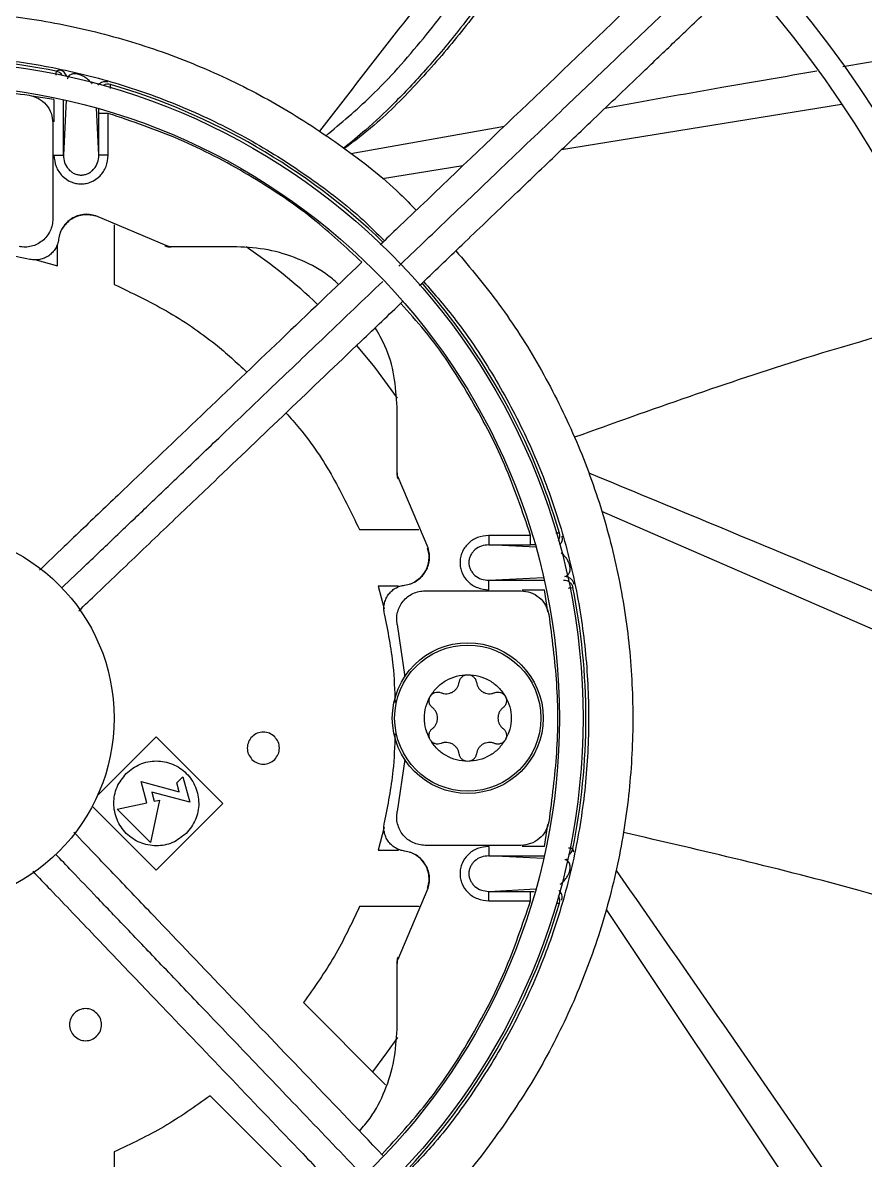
# Model space of a CAD drawing. Header units: inches. Extents: x 1229 to 1453, y -1023 to -720.
# Drawn here: x 1262.08 to 1265.597, y -807.108 to -802.356 of the extents above; entities that cross this region are included whole.
import ezdxf

# ---------------------------------------------------------------- set-up
doc = ezdxf.new("R2010")
doc.units = ezdxf.units.IN
doc.header["$MEASUREMENT"] = 0

msp = doc.modelspace()

# ---------------------------------------------------------------- linework, layer by layer
at = {"color": 18, "linetype": 'Continuous', "lineweight": 25, "true_color": 0x000000}
for p, q in [((1262.234, -802.5539), (1262.2191, -802.5583)), ((1262.21, -802.677), (1262.118, -802.6628)), ((1262.21, -802.677), (1262.21, -802.7701)), ((1262.2493, -802.9093), (1262.2493, -802.6776)), ((1262.2609, -802.6802), (1262.2493, -802.9093)), ((1265.4985, -802.6973), (1264.3291, -802.8867)), ((1262.3976, -802.9093), (1262.3876, -802.7123)), ((1262.3976, -802.7347), (1262.3975, -802.7172)), ((1262.3976, -802.9093), (1262.3976, -802.7347)), ((1262.437, -802.9093), (1262.437, -802.7347)), ((1262.2054, -802.7753), (1262.2054, -803.1754)), ((1263.4501, -802.9021), (1264.0908, -802.7877)), ((1263.9174, -802.9534), (1263.5823, -803.0077)), ((1262.3845, -803.1628), (1262.3842, -803.1648)), ((1262.681, -803.2879), (1262.3845, -803.1628)), ((1262.4613, -803.2008), (1262.4613, -803.4491)), ((1262.225, -803.371), (1262.225, -803.2859)), ((1262.681, -803.2879), (1262.6729, -803.288)), ((1262.6906, -803.2923), (1262.6991, -803.2923)), ((1262.9731, -803.2923), (1262.6991, -803.2923)), ((1262.1298, -803.3458), (1262.225, -803.371)), ((1263.6424, -804.2356), (1263.6424, -803.9616)), ((1263.6424, -804.2356), (1263.6424, -804.244)), ((1263.6467, -804.2618), (1263.6467, -804.2537)), ((1263.7718, -804.5502), (1263.6467, -804.2537)), ((1266.2742, -805.1707), (1264.4975, -804.3972)), ((1263.4856, -804.4734), (1263.7333, -804.4734)), ((1264.1999, -804.4977), (1264.0253, -804.4977)), ((1263.7718, -804.5502), (1263.7699, -804.5505)), ((1264.0253, -804.5371), (1264.1999, -804.5371)), ((1264.2223, -804.547), (1264.0253, -804.5371)), ((1264.2185, -804.5371), (1264.1999, -804.5371)), ((1264.0253, -804.6853), (1264.2545, -804.6737)), ((1264.0253, -804.7247), (1264.0253, -804.6853)), ((1264.0253, -804.6853), (1264.2571, -804.6853)), ((1263.6487, -804.7096), (1263.5636, -804.7096)), ((1263.5636, -804.7096), (1263.5888, -804.8048)), ((1263.7593, -804.7293), (1264.1594, -804.7293)), ((1264.1645, -804.7247), (1264.2576, -804.7247)), ((1264.2719, -804.8167), (1264.2576, -804.7247)), ((1263.6434, -804.8704), (1263.6743, -805.088)), ((1262.3919, -805.5839), (1262.6372, -805.3386)), ((1262.6372, -805.3386), (1262.9156, -805.617)), ((1263.6743, -805.4336), (1263.6434, -805.6512)), ((1262.5973, -805.6145), (1262.5734, -805.5254)), ((1262.5734, -805.5254), (1262.7327, -805.5681)), ((1262.7228, -805.5314), (1262.7486, -805.5057)), ((1262.7327, -805.5681), (1262.7228, -805.5314)), ((1262.7486, -805.5057), (1262.7772, -805.6126)), ((1262.618, -805.5699), (1262.6282, -805.608)), ((1262.7772, -805.6126), (1262.618, -805.5699)), ((1262.6372, -805.8954), (1262.3702, -805.6284)), ((1262.4744, -805.6407), (1262.5973, -805.6145)), ((1262.6136, -805.7799), (1262.4744, -805.6407)), ((1262.6511, -805.6031), (1262.6136, -805.7799)), ((1262.6282, -805.608), (1262.6511, -805.6031)), ((1262.9156, -805.617), (1262.6372, -805.8954)), ((1263.5888, -805.7168), (1263.5636, -805.812)), ((1264.2576, -805.7969), (1264.2719, -805.7049)), ((1263.5636, -805.812), (1263.6487, -805.812)), ((1264.1594, -805.7923), (1263.7593, -805.7923)), ((1264.2545, -805.8479), (1264.0253, -805.8363)), ((1264.0253, -805.8363), (1264.2571, -805.8363)), ((1264.2576, -805.7969), (1264.1645, -805.7969)), ((1264.3808, -805.8209), (1264.3763, -805.8061)), ((1263.6467, -806.2679), (1263.7718, -805.9714)), ((1263.7718, -805.9714), (1263.7699, -805.9711)), ((1264.0253, -805.9845), (1264.2223, -805.9746)), ((1264.0253, -805.9845), (1264.1999, -805.9845)), ((1264.0253, -806.0239), (1264.1999, -806.0239)), ((1264.1999, -805.9845), (1264.215, -805.9845)), ((1263.7345, -806.0482), (1263.4856, -806.0482)), ((1265.5911, -807.6698), (1264.5162, -806.0608)), ((1263.6467, -806.2679), (1263.6467, -806.2598)), ((1263.6424, -806.2776), (1263.6424, -806.286)), ((1263.6424, -806.56), (1263.6424, -806.286)), ((1263.2519, -806.4491), (1263.5948, -806.792)), ((1263.2049, -807.1816), (1262.8622, -806.8389)), ((1262.4613, -807.0725), (1262.4613, -807.3371))]:
    msp.add_line(p, q, dxfattribs=at)
at = {"color": 18, "linetype": 'Continuous', "lineweight": 25, "true_color": 0x000000, "flags": 128}
for points in [[(1263.6439, -803.9247), (1263.5497, -803.7955), (1263.4745, -803.7039)], [(1264.3548, -805.8502), (1264.3489, -805.8517), (1264.3422, -805.8523)], [(1263.5406, -806.7378), (1263.6003, -806.659), (1263.645, -806.5953)]]:
    msp.add_lwpolyline(points, dxfattribs=at)
at = {"color": 18, "linetype": 'Continuous', "lineweight": 25, "true_color": 0x000000}
for centre, radius in [((1261.6739, -805.2608), 11.7126), ((1261.6739, -805.2608), 8.5704), ((1261.6739, -805.2608), 8.472), ((1261.6739, -805.2608), 6.6478), ((1261.6739, -805.2608), 6.5493), ((1261.6739, -805.2608), 4.7037), ((1261.6739, -805.2608), 4.6053), ((1261.6739, -805.2608), 2.745), ((1261.6739, -805.2608), 2.6465), ((1261.6739, -805.2608), 0.7874), ((1263.9376, -805.2608), 0.315), ((1263.9376, -805.2608), 0.3053)]:
    msp.add_circle(centre, radius, dxfattribs=at)
for centre, radius, start, end in [((1261.6739, -805.2608), 2.7569, 78.5929, 101.4071), ((1262.2113, -802.5969), 0.0393, 32.4048, 78.5961), ((1262.226, -802.5924), 0.0394, 18.6277, 78.3094), ((1262.4356, -802.6522), 0.0393, 73.7264, 119.9032), ((1261.6739, -805.2608), 2.7569, 46.1585, 73.7218), ((1261.6739, -805.2608), 2.3804, 46.5504, 55.7805), ((1261.6739, -805.2608), 2.7569, 16.2782, 41.2445), ((1264.2825, -804.4991), 0.0394, 330.1071, 16.2691), ((1261.6739, -805.2608), 2.7569, 348.5929, 11.4071), ((1264.3377, -805.7983), 0.0394, 302.4223, 348.5824), ((1264.2825, -806.0225), 0.0394, 343.7311, 29.8927), ((1261.6739, -805.2608), 2.7569, 316.1598, 343.7218)]:
    msp.add_arc(centre, radius, start, end, dxfattribs=at)
for points, knots in [([(1249.9643, -805.2608), (1249.9692, -805.0053), (1249.9788, -804.4944), (1250.0568, -803.7313), (1250.181, -802.9748), (1250.3553, -802.228), (1250.5778, -801.4942), (1250.8479, -800.7766), (1251.1644, -800.0781), (1251.5259, -799.4019), (1251.9308, -798.7507), (1252.3774, -798.1274), (1252.8639, -797.5347), (1253.3881, -796.975), (1253.9477, -796.4508), (1254.5405, -795.9644), (1255.1637, -795.5177), (1255.8149, -795.1128), (1256.4912, -794.7513), (1257.1896, -794.4349), (1257.9073, -794.1648), (1258.641, -793.9422), (1259.3878, -793.7681), (1260.1444, -793.6432), (1260.9075, -793.568), (1261.6739, -793.5429), (1262.4402, -793.568), (1263.2033, -793.6432), (1263.9599, -793.7681), (1264.7067, -793.9422), (1265.4404, -794.1648), (1266.1581, -794.4349), (1266.8565, -794.7513), (1267.5328, -795.1128), (1268.184, -795.5177), (1268.8073, -795.9644), (1269.4, -796.4508), (1269.9597, -796.975), (1270.4838, -797.5347), (1270.9703, -798.1274), (1271.4169, -798.7507), (1271.8218, -799.4019), (1272.1833, -800.0781), (1272.4998, -800.7766), (1272.7699, -801.4942), (1272.9924, -802.228), (1273.1667, -802.9748), (1273.2909, -803.7313), (1273.3689, -804.4944), (1273.3786, -805.0053), (1273.3834, -805.2608)], [0, 0, 0, 0, 0.020833, 0.041667, 0.0625, 0.083333, 0.104167, 0.125, 0.145833, 0.166667, 0.1875, 0.208333, 0.229167, 0.25, 0.270833, 0.291667, 0.3125, 0.333333, 0.354167, 0.375, 0.395833, 0.416667, 0.4375, 0.458333, 0.479167, 0.5, 0.520833, 0.541667, 0.5625, 0.583333, 0.604167, 0.625, 0.645833, 0.666667, 0.6875, 0.708333, 0.729167, 0.75, 0.770833, 0.791667, 0.8125, 0.833333, 0.854167, 0.875, 0.895833, 0.916667, 0.9375, 0.958333, 0.979167, 1, 1, 1, 1]), ([(1264.3678, -801.5325), (1264.2265, -801.6919), (1263.861, -802.1041), (1263.5251, -802.5409), (1263.3191, -802.8089)], [0, 0, 0, 0, 0.386641, 1, 1, 1, 1]), ([(1264.4263, -801.5727), (1264.4009, -801.6201), (1264.3382, -801.737), (1264.2189, -801.936), (1264.0732, -802.1584), (1263.9166, -802.37), (1263.7703, -802.546), (1263.637, -802.6876), (1263.5226, -802.7964), (1263.4506, -802.8552), (1263.4201, -802.8802)], [0, 0, 0, 0, 0.096905, 0.239175, 0.41847, 0.577059, 0.714948, 0.832145, 0.928658, 1, 1, 1, 1]), ([(1264.4356, -801.5791), (1264.4039, -801.6404), (1264.2925, -801.8559), (1264.1111, -802.1306), (1263.9037, -802.4075), (1263.7336, -802.6034), (1263.5755, -802.7655), (1263.4646, -802.8502), (1263.4225, -802.8822)], [0, 0, 0, 0, 0.124193, 0.436205, 0.592312, 0.74848, 0.904731, 1, 1, 1, 1]), ([(1263.344, -802.8296), (1263.4082, -802.7754), (1263.556, -802.6508), (1263.7551, -802.424), (1263.9849, -802.1226), (1264.1606, -801.8584), (1264.2583, -801.6741), (1264.28, -801.6334)], [0, 0, 0, 0, 0.1643139, 0.3778099, 0.5907186, 0.9094973, 1, 1, 1, 1]), ([(1264.9181, -801.9972), (1264.8688, -802.0442), (1264.7623, -802.1461), (1264.4995, -802.3972), (1264.1258, -802.7543), (1263.7833, -803.0816), (1263.5972, -803.2595), (1263.5714, -803.2841)], [0, 0, 0, 0, 0.11002, 0.23806, 0.586512, 0.942749, 1, 1, 1, 1]), ([(1263.6496, -803.3727), (1263.7176, -803.3078), (1263.8602, -803.1715), (1264.0847, -802.957), (1264.3115, -802.7402), (1264.5397, -802.5221), (1264.7649, -802.3069), (1264.9197, -802.159), (1264.9986, -802.0836)], [0, 0, 0, 0, 0.150789, 0.316355, 0.498602, 0.654921, 0.823982, 1, 1, 1, 1]), ([(1263.7355, -803.4541), (1263.795, -803.3971), (1263.9202, -803.2775), (1264.1055, -803.1005), (1264.2841, -802.9297), (1264.4318, -802.7886), (1264.558, -802.668), (1264.6751, -802.5562), (1264.8068, -802.4302), (1264.9432, -802.2999), (1265.0358, -802.2114), (1265.0791, -802.17)], [0, 0, 0, 0, 0.132681, 0.278736, 0.413007, 0.531253, 0.608381, 0.694879, 0.792677, 0.903014, 1, 1, 1, 1]), ([(1265.5042, -802.5387), (1265.8512, -802.4786), (1266.5043, -802.3654), (1267.157, -802.2572), (1267.463, -802.2065)], [0, 0, 0, 0, 0.531236, 1, 1, 1, 1]), ([(1261.6739, -802.308), (1261.7772, -802.3112), (1261.984, -802.3175), (1262.2907, -802.368), (1262.5907, -802.4481), (1262.8804, -802.56), (1263.1573, -802.701), (1263.4161, -802.8719), (1263.6056, -803.0191), (1263.7002, -803.1163), (1263.7228, -803.1395)], [0, 0, 0, 0, 0.136759, 0.273517, 0.410274, 0.547034, 0.68379, 0.820549, 0.957307, 1, 1, 1, 1]), ([(1259.8484, -803.1796), (1259.9209, -803.1196), (1260.0667, -802.999), (1260.3079, -802.8475), (1260.563, -802.7195), (1260.8303, -802.6188), (1261.1065, -802.5461), (1261.3887, -802.5021), (1261.6739, -802.4874), (1261.9591, -802.5021), (1262.2412, -802.5461), (1262.5174, -802.6188), (1262.7846, -802.7196), (1263.0403, -802.8471), (1263.2802, -803.0013), (1263.4645, -803.1419), (1263.5605, -803.2381), (1263.5893, -803.2669)], [0, 0, 0, 0, 0.0686182, 0.1379717, 0.207325, 0.2766794, 0.3460334, 0.4153867, 0.4847398, 0.554094, 0.6234473, 0.6928013, 0.7621556, 0.831509, 0.9008624, 0.9702164, 1, 1, 1, 1]), ([(1262.2191, -802.5583), (1262.2189, -802.5593), (1262.2186, -802.5605), (1262.2176, -802.5724), (1262.2174, -802.5754)], [0, 0, 0, 0, 0.754108, 1, 1, 1, 1]), ([(1264.5113, -802.7127), (1264.6738, -802.6834), (1264.968, -802.6303), (1265.2625, -802.5801), (1265.3943, -802.5576)], [0, 0, 0, 0, 0.552546, 1, 1, 1, 1]), ([(1262.3691, -802.6118), (1262.3662, -802.6083), (1262.3602, -802.6008), (1262.3493, -802.591), (1262.3381, -802.5832), (1262.3316, -802.5793), (1262.3254, -802.5762), (1262.3204, -802.5741), (1262.3164, -802.5727), (1262.3135, -802.5718), (1262.3107, -802.5711), (1262.308, -802.5705), (1262.3054, -802.57), (1262.3019, -802.5696), (1262.2977, -802.5693), (1262.2932, -802.5694), (1262.2885, -802.57), (1262.2837, -802.5713), (1262.2773, -802.574), (1262.2714, -802.5786), (1262.2669, -802.5851), (1262.2659, -802.59), (1262.2653, -802.5924)], [0, 0, 0, 0, 0.137806, 0.295547, 0.344969, 0.384359, 0.409911, 0.429703, 0.437789, 0.44499, 0.451651, 0.458225, 0.464555, 0.471544, 0.488297, 0.50964, 0.536122, 0.576505, 0.625829, 0.740978, 0.867771, 1, 1, 1, 1]), ([(1262.4343, -802.6045), (1262.4316, -802.6039), (1262.426, -802.6027), (1262.417, -802.6032), (1262.408, -802.6058), (1262.3995, -802.6105), (1262.3951, -802.6152), (1262.3929, -802.6176)], [0, 0, 0, 0, 0.179413, 0.374002, 0.580007, 0.792284, 1, 1, 1, 1]), ([(1261.2411, -802.6587), (1261.3369, -802.646), (1261.5284, -802.6206), (1261.8193, -802.6206), (1262.0108, -802.646), (1262.1066, -802.6587)], [0, 0, 0, 0, 0.333334, 0.666666, 1, 1, 1, 1]), ([(1262.4459, -802.6303), (1262.4461, -802.6278), (1262.4468, -802.6179), (1262.4467, -802.6159), (1262.4466, -802.6144)], [0, 0, 0, 0, 0.249623, 1, 1, 1, 1]), ([(1262.1066, -802.6587), (1262.12, -802.6624), (1262.1469, -802.6698), (1262.179, -802.6975), (1262.2011, -802.7337), (1262.2039, -802.7614), (1262.2054, -802.7753)], [0, 0, 0, 0, 0.24998, 0.499991, 0.749996, 1, 1, 1, 1]), ([(1262.437, -802.7347), (1262.4319, -802.7347), (1262.4216, -802.7347), (1262.4087, -802.7347), (1262.3996, -802.7347), (1262.3983, -802.7347), (1262.3976, -802.7347)], [0, 0, 0, 0, 0.249985, 0.499971, 0.749987, 1, 1, 1, 1]), ([(1263.4959, -803.3562), (1263.4293, -803.2945), (1263.2823, -803.1583), (1263.0248, -802.9876), (1262.7387, -802.8372), (1262.5368, -802.7686), (1262.437, -802.7347)], [0, 0, 0, 0, 0.219674, 0.484445, 0.745154, 1, 1, 1, 1]), ([(1262.21, -802.9093), (1262.2118, -802.9255), (1262.2153, -802.9573), (1262.2421, -802.9973), (1262.2737, -803.0192), (1262.3018, -803.028), (1262.3235, -803.0301), (1262.3451, -803.028), (1262.3732, -803.0192), (1262.4048, -802.9973), (1262.4316, -802.9573), (1262.4352, -802.9255), (1262.437, -802.9093)], [0, 0, 0, 0, 0.132076, 0.259798, 0.381593, 0.440894, 0.499994, 0.559042, 0.618395, 0.7402, 0.867922, 1, 1, 1, 1]), ([(1262.21, -802.9093), (1262.2151, -802.9093), (1262.2253, -802.9093), (1262.2382, -802.9093), (1262.2473, -802.9093), (1262.2487, -802.9093), (1262.2493, -802.9093)], [0, 0, 0, 0, 0.249985, 0.499971, 0.749987, 1, 1, 1, 1]), ([(1262.2493, -802.9093), (1262.2503, -802.9198), (1262.2523, -802.9406), (1262.266, -802.9638), (1262.2809, -802.9781), (1262.2941, -802.9862), (1262.3084, -802.9912), (1262.3235, -802.993), (1262.3386, -802.9912), (1262.3529, -802.9862), (1262.366, -802.9781), (1262.3809, -802.9638), (1262.3946, -802.9406), (1262.3966, -802.9198), (1262.3976, -802.9093)], [0, 0, 0, 0, 0.127639, 0.253724, 0.317943, 0.377887, 0.439686, 0.499991, 0.560295, 0.622113, 0.682053, 0.746276, 0.872361, 1, 1, 1, 1]), ([(1262.437, -802.9093), (1262.4319, -802.9093), (1262.4216, -802.9093), (1262.4087, -802.9093), (1262.3996, -802.9093), (1262.3983, -802.9093), (1262.3976, -802.9093)], [0, 0, 0, 0, 0.249985, 0.499971, 0.749987, 1, 1, 1, 1]), ([(1262.2054, -803.1754), (1262.2048, -803.1841), (1262.2037, -803.2015), (1262.1948, -803.2263), (1262.1811, -803.2486), (1262.1628, -803.2674), (1262.1408, -803.2817), (1262.1162, -803.2908), (1262.0902, -803.2947), (1262.0729, -803.2924), (1262.0643, -803.2912)], [0, 0, 0, 0, 0.1249985, 0.2500014, 0.3749975, 0.4999997, 0.6249916, 0.7499853, 0.8749892, 1, 1, 1, 1]), ([(1262.3845, -803.1628), (1262.376, -803.1606), (1262.3591, -803.156), (1262.3327, -803.1565), (1262.307, -803.1624), (1262.2832, -803.1739), (1262.2626, -803.1904), (1262.2461, -803.211), (1262.2342, -803.2347), (1262.231, -803.252), (1262.2293, -803.2606)], [0, 0, 0, 0, 0.124813, 0.249654, 0.374519, 0.499473, 0.624499, 0.749617, 0.874792, 1, 1, 1, 1]), ([(1262.3842, -803.1648), (1262.3765, -803.1627), (1262.3606, -803.1583), (1262.3349, -803.1582), (1262.3085, -803.1636), (1262.2834, -803.1754), (1262.2616, -803.1927), (1262.2454, -803.2141), (1262.2365, -803.2299), (1262.2345, -803.2385), (1262.2345, -803.2387)], [0, 0, 0, 0, 0.128289, 0.266451, 0.412104, 0.561872, 0.711758, 0.857688, 0.996251, 1, 1, 1, 1]), ([(1262.2293, -803.2606), (1262.2281, -803.2674), (1262.2257, -803.2809), (1262.2166, -803.2996), (1262.2043, -803.3162), (1262.1887, -803.3298), (1262.1706, -803.34), (1262.1508, -803.3459), (1262.1302, -803.3481), (1262.1166, -803.3458), (1262.1098, -803.3447)], [0, 0, 0, 0, 0.124971, 0.250009, 0.374946, 0.500008, 0.624949, 0.75001, 0.874956, 1, 1, 1, 1]), ([(1262.1098, -803.3447), (1262.0379, -803.3301), (1261.9149, -803.3051), (1261.7895, -803.301), (1261.7375, -803.2993)], [0, 0, 0, 0, 0.584815, 1, 1, 1, 1]), ([(1262.6729, -803.288), (1262.6757, -803.2892), (1262.6814, -803.2917), (1262.6875, -803.2921), (1262.6906, -803.2923)], [0, 0, 0, 0, 0.5000742, 1, 1, 1, 1]), ([(1262.6991, -803.2923), (1262.6959, -803.2921), (1262.6896, -803.2918), (1262.6838, -803.2892), (1262.681, -803.2879)], [0, 0, 0, 0, 0.500189, 1, 1, 1, 1]), ([(1263.3986, -803.4492), (1263.3811, -803.4339), (1263.3306, -803.3899), (1263.2303, -803.3402), (1263.1046, -803.2996), (1263.0169, -803.2947), (1262.9731, -803.2923)], [0, 0, 0, 0, 0.150102, 0.433397, 0.716699, 1, 1, 1, 1]), ([(1263.8877, -803.3086), (1263.9493, -803.3818), (1264.0775, -803.5342), (1264.24, -803.7901), (1264.3806, -804.0669), (1264.4907, -804.3574), (1264.5699, -804.6577), (1264.6172, -804.9646), (1264.632, -805.2748), (1264.6142, -805.5849), (1264.564, -805.8914), (1264.482, -806.191), (1264.3689, -806.4802), (1264.2266, -806.7564), (1264.0543, -807.0143), (1263.9094, -807.1997), (1263.8153, -807.2907), (1263.7954, -807.3099)], [0, 0, 0, 0, 0.065205, 0.135665, 0.206125, 0.276585, 0.347045, 0.417505, 0.487965, 0.558425, 0.628885, 0.699345, 0.769805, 0.840265, 0.910725, 0.981186, 1, 1, 1, 1]), ([(1263.4951, -803.357), (1263.3819, -803.4652), (1263.1588, -803.6784), (1262.8266, -803.9958), (1262.5796, -804.2319), (1262.4152, -804.389), (1262.333, -804.4675), (1262.2449, -804.5517), (1262.1842, -804.6097), (1262.1502, -804.6422)], [0, 0, 0, 0, 0.252825, 0.498235, 0.740971, 0.803595, 0.864704, 0.924154, 1, 1, 1, 1]), ([(1262.2428, -804.7171), (1262.2778, -804.6836), (1262.3584, -804.6066), (1262.4816, -804.4889), (1262.619, -804.3576), (1262.7673, -804.2159), (1262.9375, -804.0532), (1263.1319, -803.8674), (1263.3496, -803.6594), (1263.5027, -803.5131), (1263.5824, -803.4369)], [0, 0, 0, 0, 0.078323, 0.180329, 0.275628, 0.385797, 0.512305, 0.656809, 0.821221, 1, 1, 1, 1]), ([(1262.4613, -803.4491), (1262.5348, -803.4844), (1262.6827, -803.5555), (1262.8686, -803.6802), (1262.9724, -803.7757), (1263.0155, -803.8153)], [0, 0, 0, 0, 0.366652, 0.736955, 1, 1, 1, 1]), ([(1263.7531, -803.4372), (1263.7992, -803.4904), (1263.9076, -803.6156), (1264.0512, -803.8338), (1264.186, -804.0854), (1264.2934, -804.3501), (1264.3732, -804.6243), (1264.4243, -804.9053), (1264.4463, -805.19), (1264.4389, -805.4755), (1264.4022, -805.7587), (1264.3365, -806.0366), (1264.2426, -806.3063), (1264.1216, -806.5651), (1263.9739, -806.8092), (1263.823, -807.0151), (1263.7126, -807.1301), (1263.668, -807.1766)], [0, 0, 0, 0, 0.051393, 0.120749, 0.190107, 0.259464, 0.328821, 0.398178, 0.467535, 0.536892, 0.606249, 0.675606, 0.744963, 0.81432, 0.883677, 0.953035, 1, 1, 1, 1]), ([(1262.3133, -804.8131), (1262.339, -804.7885), (1262.3969, -804.7332), (1262.4868, -804.6473), (1262.5832, -804.5552), (1262.6804, -804.4623), (1262.7788, -804.3683), (1262.9469, -804.2076), (1263.1851, -803.98), (1263.4474, -803.7293), (1263.6078, -803.5761), (1263.6652, -803.5212)], [0, 0, 0, 0, 0.057028, 0.128321, 0.199319, 0.270688, 0.343884, 0.417564, 0.643745, 0.872299, 1, 1, 1, 1]), ([(1264.1999, -804.4977), (1264.1661, -804.3979), (1264.0975, -804.1959), (1263.9465, -803.9102), (1263.8, -803.6844), (1263.6919, -803.566), (1263.6576, -803.5285)], [0, 0, 0, 0, 0.2820877, 0.570667, 0.8637417, 1, 1, 1, 1]), ([(1265.9597, -803.5797), (1265.7533, -803.6377), (1265.2217, -803.7872), (1264.7017, -803.9736), (1264.3835, -804.0876)], [0, 0, 0, 0, 0.388132, 1, 1, 1, 1]), ([(1263.6424, -803.9616), (1263.6397, -803.9179), (1263.6344, -803.8305), (1263.6015, -803.7175), (1263.5654, -803.6549), (1263.5512, -803.6302)], [0, 0, 0, 0, 0.3772613, 0.7545222, 1, 1, 1, 1]), ([(1263.1785, -803.9863), (1263.1978, -804.0076), (1263.2724, -804.0899), (1263.3787, -804.2523), (1263.4501, -804.3999), (1263.4856, -804.4734)], [0, 0, 0, 0, 0.148916, 0.576564, 1, 1, 1, 1]), ([(1263.6467, -804.2537), (1263.6454, -804.2508), (1263.6429, -804.245), (1263.6425, -804.2387), (1263.6424, -804.2356)], [0, 0, 0, 0, 0.4997971, 1, 1, 1, 1]), ([(1263.6424, -804.244), (1263.6425, -804.2471), (1263.6429, -804.2533), (1263.6454, -804.259), (1263.6467, -804.2618)], [0, 0, 0, 0, 0.500004, 1, 1, 1, 1]), ([(1264.4434, -804.2368), (1264.9281, -804.4373), (1265.5375, -804.6892), (1266.144, -804.9467), (1266.268, -804.9994)], [0, 0, 0, 0, 0.7955568, 1, 1, 1, 1]), ([(1264.0253, -804.4977), (1264.0092, -804.4995), (1263.9773, -804.503), (1263.9374, -804.5298), (1263.9154, -804.5615), (1263.9067, -804.5896), (1263.9045, -804.6112), (1263.9067, -804.6328), (1263.9154, -804.6609), (1263.9374, -804.6925), (1263.9773, -804.7194), (1264.0092, -804.7229), (1264.0253, -804.7247)], [0, 0, 0, 0, 0.132079, 0.259806, 0.381603, 0.440899, 0.500002, 0.559049, 0.618398, 0.740195, 0.867921, 1, 1, 1, 1]), ([(1264.0253, -804.4977), (1264.0253, -804.5028), (1264.0253, -804.513), (1264.0253, -804.5259), (1264.0253, -804.5351), (1264.0253, -804.5364), (1264.0253, -804.5371)], [0, 0, 0, 0, 0.250002, 0.5, 0.749996, 1, 1, 1, 1]), ([(1264.1999, -804.5371), (1264.1999, -804.5364), (1264.1999, -804.5351), (1264.1999, -804.5259), (1264.1999, -804.513), (1264.1999, -804.5028), (1264.1999, -804.4977)], [0, 0, 0, 0, 0.250004, 0.5, 0.749998, 1, 1, 1, 1]), ([(1264.3203, -804.488), (1264.3188, -804.488), (1264.317, -804.4879), (1264.3075, -804.4885), (1264.3055, -804.4887)], [0, 0, 0, 0, 0.783006, 1, 1, 1, 1]), ([(1264.3301, -804.5004), (1264.3307, -804.503), (1264.332, -804.5086), (1264.3315, -804.5176), (1264.3288, -804.5266), (1264.3252, -804.5336), (1264.3219, -804.5368), (1264.3209, -804.5378)], [0, 0, 0, 0, 0.203719, 0.424591, 0.658571, 0.899688, 1, 1, 1, 1]), ([(1263.674, -804.7053), (1263.6827, -804.7037), (1263.6999, -804.7005), (1263.7236, -804.6885), (1263.7443, -804.6721), (1263.7607, -804.6514), (1263.7722, -804.6277), (1263.7781, -804.602), (1263.7786, -804.5755), (1263.7741, -804.5586), (1263.7718, -804.5502)], [0, 0, 0, 0, 0.125194, 0.250389, 0.375496, 0.500528, 0.625476, 0.750351, 0.875181, 1, 1, 1, 1]), ([(1263.6954, -804.7003), (1263.6958, -804.7002), (1263.7046, -804.6982), (1263.7207, -804.6892), (1263.7421, -804.673), (1263.7593, -804.6512), (1263.7711, -804.6261), (1263.7765, -804.5997), (1263.7763, -804.574), (1263.7719, -804.5581), (1263.7699, -804.5505)], [0, 0, 0, 0, 0.0069686, 0.1453806, 0.2910487, 0.4405377, 0.5898133, 0.7348842, 0.8723933, 1, 1, 1, 1]), ([(1264.0253, -804.5371), (1264.0149, -804.5381), (1263.994, -804.54), (1263.971, -804.5536), (1263.9567, -804.5685), (1263.9485, -804.5816), (1263.9434, -804.596), (1263.9417, -804.6112), (1263.9434, -804.6264), (1263.9485, -804.6408), (1263.9567, -804.6538), (1263.971, -804.6687), (1263.994, -804.6824), (1264.0149, -804.6843), (1264.0253, -804.6853)], [0, 0, 0, 0, 0.127645, 0.253729, 0.316127, 0.377879, 0.439096, 0.5, 0.560904, 0.622121, 0.683873, 0.746272, 0.872355, 1, 1, 1, 1]), ([(1264.3422, -804.6693), (1264.3457, -804.6685), (1264.3528, -804.6668), (1264.3608, -804.6574), (1264.3656, -804.6473), (1264.3652, -804.6339), (1264.3647, -804.63), (1264.3642, -804.6268), (1264.3634, -804.6234), (1264.3625, -804.62), (1264.3615, -804.6169), (1264.3591, -804.6106), (1264.354, -804.6003), (1264.3421, -804.5825), (1264.3338, -804.5762), (1264.3278, -804.5717)], [0, 0, 0, 0, 0.199717, 0.396756, 0.535739, 0.555918, 0.565194, 0.573898, 0.582277, 0.590794, 0.599814, 0.60944, 0.652137, 0.746227, 1, 1, 1, 1]), ([(1264.3377, -804.684), (1264.3421, -804.6844), (1264.3511, -804.6853), (1264.3631, -804.6923), (1264.3724, -804.7027), (1264.375, -804.7113), (1264.3763, -804.7155)], [0, 0, 0, 0, 0.242498, 0.499991, 0.757495, 1, 1, 1, 1]), ([(1264.3808, -804.7007), (1264.3795, -804.6965), (1264.3768, -804.6879), (1264.3675, -804.6776), (1264.3555, -804.6706), (1264.3466, -804.6697), (1264.3422, -804.6693)], [0, 0, 0, 0, 0.242739, 0.500184, 0.75757, 1, 1, 1, 1]), ([(1263.59, -804.8248), (1263.5888, -804.8181), (1263.5866, -804.8045), (1263.5887, -804.7838), (1263.5947, -804.764), (1263.6049, -804.746), (1263.6184, -804.7303), (1263.635, -804.718), (1263.6537, -804.709), (1263.6673, -804.7065), (1263.674, -804.7053)], [0, 0, 0, 0, 0.124963, 0.249993, 0.374924, 0.499989, 0.624924, 0.749981, 0.874946, 1, 1, 1, 1]), ([(1263.6434, -804.8704), (1263.6423, -804.8617), (1263.64, -804.8445), (1263.6438, -804.8184), (1263.6529, -804.7938), (1263.6672, -804.7718), (1263.686, -804.7535), (1263.7084, -804.7398), (1263.7332, -804.731), (1263.7506, -804.7299), (1263.7593, -804.7293)], [0, 0, 0, 0, 0.125, 0.250001, 0.374997, 0.5, 0.624996, 0.749999, 0.875018, 1, 1, 1, 1]), ([(1264.1594, -804.7293), (1264.1732, -804.7307), (1264.201, -804.7336), (1264.2372, -804.7556), (1264.2649, -804.7877), (1264.2722, -804.8146), (1264.2759, -804.828)], [0, 0, 0, 0, 0.249982, 0.500003, 0.749993, 1, 1, 1, 1]), ([(1264.3575, -804.7174), (1264.3611, -804.7171), (1264.3738, -804.7161), (1264.3753, -804.7158), (1264.3763, -804.7155)], [0, 0, 0, 0, 0.285124, 1, 1, 1, 1]), ([(1263.6353, -805.1963), (1263.6336, -805.1446), (1263.6295, -805.0195), (1263.6046, -804.8968), (1263.59, -804.8248)], [0, 0, 0, 0, 0.413893, 1, 1, 1, 1]), ([(1264.2759, -804.828), (1264.2886, -804.9238), (1264.314, -805.1154), (1264.314, -805.4062), (1264.2886, -805.5978), (1264.2759, -805.6936)], [0, 0, 0, 0, 0.333333, 0.666667, 1, 1, 1, 1]), ([(1263.7808, -805.1702), (1263.7897, -805.1571), (1263.8076, -805.131), (1263.8462, -805.1024), (1263.8902, -805.0833), (1263.9218, -805.0809), (1263.9376, -805.0797)], [0, 0, 0, 0, 0.25, 0.50001, 0.750001, 1, 1, 1, 1]), ([(1263.826, -805.1549), (1263.83, -805.1562), (1263.838, -805.1589), (1263.8508, -805.1594), (1263.8632, -805.1571), (1263.8749, -805.1521), (1263.8851, -805.1445), (1263.8932, -805.1348), (1263.8992, -805.1236), (1263.9009, -805.1153), (1263.9017, -805.1112)], [0, 0, 0, 0, 0.125011, 0.250006, 0.375015, 0.500015, 0.625016, 0.749997, 0.875001, 1, 1, 1, 1]), ([(1263.9017, -805.1112), (1263.9027, -805.1069), (1263.9048, -805.0984), (1263.9133, -805.0882), (1263.9246, -805.0811), (1263.9333, -805.0802), (1263.9376, -805.0797)], [0, 0, 0, 0, 0.250018, 0.500039, 0.749991, 1, 1, 1, 1]), ([(1263.9376, -805.0797), (1263.942, -805.0802), (1263.9507, -805.0811), (1263.962, -805.0882), (1263.9705, -805.0984), (1263.9726, -805.1069), (1263.9736, -805.1112)], [0, 0, 0, 0, 0.249996, 0.500014, 0.750022, 1, 1, 1, 1]), ([(1263.9376, -805.0797), (1263.9534, -805.0809), (1263.9851, -805.0833), (1264.0291, -805.1024), (1264.0676, -805.131), (1264.0855, -805.1571), (1264.0945, -805.1702)], [0, 0, 0, 0, 0.250018, 0.500003, 0.750006, 1, 1, 1, 1]), ([(1263.9736, -805.1112), (1263.9744, -805.1153), (1263.9761, -805.1236), (1263.982, -805.1348), (1263.9902, -805.1445), (1264.0004, -805.1521), (1264.012, -805.1571), (1264.0245, -805.1594), (1264.0373, -805.1589), (1264.0452, -805.1562), (1264.0492, -805.1549)], [0, 0, 0, 0, 0.125008, 0.249988, 0.374997, 0.499996, 0.624993, 0.749999, 0.874992, 1, 1, 1, 1]), ([(1263.7808, -805.3513), (1263.7739, -805.3371), (1263.7602, -805.3085), (1263.7547, -805.2608), (1263.7602, -805.2131), (1263.7739, -805.1845), (1263.7808, -805.1702)], [0, 0, 0, 0, 0.25, 0.5, 0.75, 1, 1, 1, 1]), ([(1263.7901, -805.2171), (1263.7869, -805.2141), (1263.7806, -805.2081), (1263.7759, -805.1956), (1263.7755, -805.1822), (1263.779, -805.1742), (1263.7808, -805.1702)], [0, 0, 0, 0, 0.24999, 0.499996, 0.749992, 1, 1, 1, 1]), ([(1263.7808, -805.1702), (1263.7834, -805.1667), (1263.7885, -805.1596), (1263.8003, -805.1534), (1263.8135, -805.1511), (1263.8218, -805.1536), (1263.826, -805.1549)], [0, 0, 0, 0, 0.24999, 0.499993, 0.749963, 1, 1, 1, 1]), ([(1264.0492, -805.1549), (1264.0534, -805.1536), (1264.0618, -805.1511), (1264.075, -805.1534), (1264.0868, -805.1596), (1264.0919, -805.1667), (1264.0945, -805.1702)], [0, 0, 0, 0, 0.2499487, 0.5000075, 0.7500107, 1, 1, 1, 1]), ([(1264.0945, -805.1702), (1264.0963, -805.1742), (1264.0998, -805.1822), (1264.0993, -805.1956), (1264.0947, -805.2081), (1264.0883, -805.2141), (1264.0852, -805.2171)], [0, 0, 0, 0, 0.250016, 0.500021, 0.750002, 1, 1, 1, 1]), ([(1264.0945, -805.1702), (1264.1013, -805.1845), (1264.1151, -805.2131), (1264.1206, -805.2608), (1264.1151, -805.3085), (1264.1013, -805.3371), (1264.0945, -805.3513)], [0, 0, 0, 0, 0.25, 0.5, 0.75, 1, 1, 1, 1]), ([(1263.7901, -805.3045), (1263.7933, -805.3017), (1263.7996, -805.2961), (1263.8064, -805.2853), (1263.8107, -805.2734), (1263.8121, -805.2608), (1263.8107, -805.2482), (1263.8064, -805.2363), (1263.7996, -805.2255), (1263.7933, -805.2199), (1263.7901, -805.2171)], [0, 0, 0, 0, 0.125011, 0.250004, 0.375001, 0.5, 0.624999, 0.749996, 0.874989, 1, 1, 1, 1]), ([(1264.0852, -805.2171), (1264.082, -805.2199), (1264.0757, -805.2255), (1264.0689, -805.2363), (1264.0646, -805.2482), (1264.0632, -805.2608), (1264.0646, -805.2734), (1264.0689, -805.2853), (1264.0757, -805.2961), (1264.082, -805.3017), (1264.0852, -805.3045)], [0, 0, 0, 0, 0.125011, 0.250004, 0.375001, 0.5, 0.624999, 0.749996, 0.874989, 1, 1, 1, 1]), ([(1273.3834, -805.2608), (1273.3786, -805.5163), (1273.3689, -806.0272), (1273.2909, -806.7903), (1273.1667, -807.5468), (1272.9924, -808.2936), (1272.7699, -809.0274), (1272.4998, -809.745), (1272.1833, -810.4435), (1271.8218, -811.1197), (1271.4169, -811.7709), (1270.9703, -812.3942), (1270.4838, -812.9869), (1269.9597, -813.5466), (1269.4, -814.0708), (1268.8073, -814.5572), (1268.184, -815.0039), (1267.5328, -815.4088), (1266.8565, -815.7703), (1266.1581, -816.0867), (1265.4404, -816.3568), (1264.7067, -816.5794), (1263.9599, -816.7535), (1263.2033, -816.8784), (1262.4402, -816.9536), (1261.6739, -816.9787), (1260.9075, -816.9536), (1260.1444, -816.8784), (1259.3878, -816.7535), (1258.641, -816.5794), (1257.9073, -816.3568), (1257.1896, -816.0867), (1256.4912, -815.7702), (1255.8149, -815.4088), (1255.1637, -815.0039), (1254.5405, -814.5572), (1253.9477, -814.0708), (1253.3881, -813.5466), (1252.8639, -812.9869), (1252.3774, -812.3942), (1251.9308, -811.7709), (1251.5259, -811.1197), (1251.1644, -810.4435), (1250.8479, -809.745), (1250.5778, -809.0274), (1250.3553, -808.2936), (1250.181, -807.5468), (1250.0568, -806.7903), (1249.9788, -806.0272), (1249.9692, -805.5163), (1249.9643, -805.2608)], [0, 0, 0, 0, 0.020833, 0.041667, 0.0625, 0.083333, 0.104167, 0.125, 0.145833, 0.166667, 0.1875, 0.208333, 0.229167, 0.25, 0.270833, 0.291667, 0.3125, 0.333333, 0.354167, 0.375, 0.395833, 0.416667, 0.4375, 0.458333, 0.479167, 0.5, 0.520833, 0.541667, 0.5625, 0.583333, 0.604167, 0.625, 0.645833, 0.666667, 0.6875, 0.708333, 0.729167, 0.75, 0.770833, 0.791667, 0.8125, 0.833333, 0.854167, 0.875, 0.895833, 0.916667, 0.9375, 0.958333, 0.979167, 1, 1, 1, 1]), ([(1263.7808, -805.3513), (1263.779, -805.3474), (1263.7755, -805.3394), (1263.7759, -805.326), (1263.7806, -805.3135), (1263.7869, -805.3075), (1263.7901, -805.3045)], [0, 0, 0, 0, 0.250008, 0.500004, 0.75001, 1, 1, 1, 1]), ([(1264.0852, -805.3045), (1264.0883, -805.3075), (1264.0947, -805.3135), (1264.0993, -805.326), (1264.0998, -805.3394), (1264.0963, -805.3474), (1264.0945, -805.3513)], [0, 0, 0, 0, 0.249998, 0.499979, 0.749984, 1, 1, 1, 1]), ([(1263.1315, -805.3387), (1263.1246, -805.3333), (1263.1108, -805.3223), (1263.0841, -805.3175), (1263.0579, -805.3226), (1263.0356, -805.3375), (1263.0207, -805.3598), (1263.0156, -805.386), (1263.0204, -805.4127), (1263.0314, -805.4265), (1263.0368, -805.4334)], [0, 0, 0, 0, 0.124991, 0.250006, 0.374998, 0.499989, 0.624997, 0.749994, 0.874992, 1, 1, 1, 1]), ([(1263.0368, -805.4334), (1263.0438, -805.4389), (1263.0576, -805.4498), (1263.0843, -805.4547), (1263.1104, -805.4495), (1263.1327, -805.4346), (1263.1476, -805.4123), (1263.1528, -805.3862), (1263.1479, -805.3595), (1263.137, -805.3457), (1263.1315, -805.3387)], [0, 0, 0, 0, 0.124991, 0.249983, 0.374998, 0.499989, 0.624997, 0.749994, 0.874992, 1, 1, 1, 1]), ([(1263.59, -805.6967), (1263.6046, -805.6248), (1263.6294, -805.5027), (1263.6335, -805.3783), (1263.6352, -805.3272)], [0, 0, 0, 0, 0.589248, 1, 1, 1, 1]), ([(1263.826, -805.3667), (1263.8218, -805.368), (1263.8135, -805.3705), (1263.8003, -805.3682), (1263.7885, -805.362), (1263.7834, -805.3549), (1263.7808, -805.3513)], [0, 0, 0, 0, 0.250037, 0.500007, 0.75001, 1, 1, 1, 1]), ([(1263.9376, -805.4419), (1263.9218, -805.4407), (1263.8902, -805.4383), (1263.8462, -805.4192), (1263.8076, -805.3906), (1263.7897, -805.3644), (1263.7808, -805.3513)], [0, 0, 0, 0, 0.2499995, 0.4999904, 0.7499998, 1, 1, 1, 1]), ([(1263.9017, -805.4104), (1263.9009, -805.4063), (1263.8992, -805.398), (1263.8932, -805.3868), (1263.8851, -805.3771), (1263.8749, -805.3695), (1263.8632, -805.3645), (1263.8508, -805.3622), (1263.838, -805.3627), (1263.83, -805.3654), (1263.826, -805.3667)], [0, 0, 0, 0, 0.1249992, 0.2500029, 0.374984, 0.4999854, 0.624985, 0.7499936, 0.8749892, 1, 1, 1, 1]), ([(1264.0945, -805.3513), (1264.0855, -805.3644), (1264.0676, -805.3906), (1264.0291, -805.4192), (1263.9851, -805.4383), (1263.9534, -805.4407), (1263.9376, -805.4419)], [0, 0, 0, 0, 0.249994, 0.499997, 0.749982, 1, 1, 1, 1]), ([(1264.0492, -805.3667), (1264.0452, -805.3654), (1264.0373, -805.3627), (1264.0245, -805.3622), (1264.012, -805.3645), (1264.0004, -805.3695), (1263.9902, -805.3771), (1263.982, -805.3868), (1263.9761, -805.398), (1263.9744, -805.4063), (1263.9736, -805.4104)], [0, 0, 0, 0, 0.125008, 0.250001, 0.375007, 0.500004, 0.625003, 0.750012, 0.874992, 1, 1, 1, 1]), ([(1264.0945, -805.3513), (1264.0919, -805.3549), (1264.0868, -805.362), (1264.075, -805.3682), (1264.0618, -805.3705), (1264.0534, -805.368), (1264.0492, -805.3667)], [0, 0, 0, 0, 0.249989, 0.499993, 0.750051, 1, 1, 1, 1]), ([(1263.9376, -805.4419), (1263.9333, -805.4414), (1263.9246, -805.4405), (1263.9133, -805.4334), (1263.9048, -805.4232), (1263.9027, -805.4147), (1263.9017, -805.4104)], [0, 0, 0, 0, 0.250008, 0.49996, 0.749981, 1, 1, 1, 1]), ([(1263.9736, -805.4104), (1263.9726, -805.4147), (1263.9705, -805.4232), (1263.962, -805.4334), (1263.9507, -805.4405), (1263.942, -805.4414), (1263.9376, -805.4419)], [0, 0, 0, 0, 0.249977, 0.4999854, 0.7500032, 1, 1, 1, 1]), ([(1262.5119, -805.4917), (1262.5302, -805.4772), (1262.5668, -805.4482), (1262.6374, -805.4355), (1262.7067, -805.449), (1262.7657, -805.4885), (1262.8052, -805.5475), (1262.8188, -805.6168), (1262.806, -805.6874), (1262.777, -805.724), (1262.7625, -805.7423)], [0, 0, 0, 0, 0.125002, 0.250003, 0.375004, 0.5, 0.624999, 0.75, 0.875, 1, 1, 1, 1]), ([(1262.7625, -805.7423), (1262.7442, -805.7568), (1262.7076, -805.7858), (1262.637, -805.7986), (1262.5677, -805.785), (1262.5087, -805.7455), (1262.4692, -805.6865), (1262.4557, -805.6172), (1262.4684, -805.5466), (1262.4974, -805.51), (1262.5119, -805.4917)], [0, 0, 0, 0, 0.124997, 0.249999, 0.375001, 0.500004, 0.625001, 0.750002, 0.875004, 1, 1, 1, 1]), ([(1263.7593, -805.7923), (1263.7506, -805.7917), (1263.7332, -805.7906), (1263.7084, -805.7818), (1263.686, -805.7681), (1263.6672, -805.7497), (1263.6529, -805.7278), (1263.6438, -805.7032), (1263.64, -805.6771), (1263.6423, -805.6599), (1263.6434, -805.6512)], [0, 0, 0, 0, 0.1249821, 0.2500004, 0.3750038, 0.5000003, 0.6250028, 0.7499994, 0.8749997, 1, 1, 1, 1]), ([(1264.2759, -805.6936), (1264.2722, -805.707), (1264.2649, -805.7339), (1264.2372, -805.766), (1264.201, -805.788), (1264.1732, -805.7909), (1264.1594, -805.7923)], [0, 0, 0, 0, 0.250007, 0.499997, 0.750018, 1, 1, 1, 1]), ([(1263.5832, -807.0878), (1263.4732, -806.9727), (1263.2581, -806.7477), (1262.9388, -806.4136), (1262.7028, -806.1666), (1262.5457, -806.0022), (1262.4672, -805.92), (1262.3831, -805.832), (1262.3252, -805.7714), (1262.2927, -805.7375)], [0, 0, 0, 0, 0.256103, 0.500516, 0.742267, 0.804636, 0.865497, 0.924706, 1, 1, 1, 1]), ([(1263.674, -805.8163), (1263.6673, -805.8151), (1263.6537, -805.8126), (1263.635, -805.8036), (1263.6184, -805.7913), (1263.6049, -805.7756), (1263.5947, -805.7576), (1263.5887, -805.7378), (1263.5866, -805.7171), (1263.5888, -805.7035), (1263.59, -805.6967)], [0, 0, 0, 0, 0.124969, 0.250016, 0.374949, 0.50001, 0.62494, 0.750007, 0.87497, 1, 1, 1, 1]), ([(1266.1861, -806.163), (1265.9819, -806.1005), (1265.4545, -805.939), (1264.917, -805.8148), (1264.5877, -805.7388)], [0, 0, 0, 0, 0.387334, 1, 1, 1, 1]), ([(1263.4976, -807.1692), (1263.4147, -807.0825), (1263.2566, -806.9171), (1263.0332, -806.6833), (1262.8363, -806.4772), (1262.6662, -806.2992), (1262.5202, -806.1464), (1262.3958, -806.0163), (1262.297, -805.9129), (1262.2393, -805.8525), (1262.2164, -805.8285)], [0, 0, 0, 0, 0.1943214, 0.3704577, 0.5233705, 0.6554348, 0.7687193, 0.8650902, 0.9463458, 1, 1, 1, 1]), ([(1263.7718, -805.9714), (1263.7741, -805.963), (1263.7786, -805.9461), (1263.7781, -805.9196), (1263.7722, -805.8939), (1263.7607, -805.8702), (1263.7443, -805.8495), (1263.7236, -805.8331), (1263.6999, -805.8211), (1263.6827, -805.8179), (1263.674, -805.8163)], [0, 0, 0, 0, 0.124819, 0.249649, 0.374525, 0.499472, 0.624503, 0.749611, 0.874806, 1, 1, 1, 1]), ([(1263.7699, -805.9711), (1263.7719, -805.9635), (1263.7763, -805.9476), (1263.7765, -805.9219), (1263.7711, -805.8955), (1263.7593, -805.8704), (1263.7421, -805.8486), (1263.7207, -805.8324), (1263.7048, -805.8235), (1263.6963, -805.8215), (1263.6961, -805.8215)], [0, 0, 0, 0, 0.128053, 0.266042, 0.411621, 0.561418, 0.71143, 0.857608, 0.996504, 1, 1, 1, 1]), ([(1264.0253, -805.7969), (1264.0092, -805.7987), (1263.9773, -805.8022), (1263.9374, -805.8291), (1263.9154, -805.8607), (1263.9067, -805.8888), (1263.9045, -805.9104), (1263.9067, -805.932), (1263.9154, -805.9601), (1263.9374, -805.9917), (1263.9773, -806.0186), (1264.0092, -806.0221), (1264.0253, -806.0239)], [0, 0, 0, 0, 0.132079, 0.259805, 0.381601, 0.440895, 0.499999, 0.559043, 0.618398, 0.740195, 0.867921, 1, 1, 1, 1]), ([(1264.0253, -805.8363), (1264.0149, -805.8373), (1263.994, -805.8392), (1263.9708, -805.8529), (1263.9566, -805.8679), (1263.9484, -805.881), (1263.9434, -805.8953), (1263.9417, -805.9104), (1263.9434, -805.9255), (1263.9484, -805.9398), (1263.9566, -805.9529), (1263.9708, -805.9679), (1263.994, -805.9816), (1264.0149, -805.9835), (1264.0253, -805.9845)], [0, 0, 0, 0, 0.127647, 0.253731, 0.317938, 0.377881, 0.439688, 0.499999, 0.560305, 0.622116, 0.682044, 0.746269, 0.872353, 1, 1, 1, 1]), ([(1264.0253, -805.7969), (1264.0253, -805.802), (1264.0253, -805.8122), (1264.0253, -805.8251), (1264.0253, -805.8343), (1264.0253, -805.8356), (1264.0253, -805.8363)], [0, 0, 0, 0, 0.2500027, 0.5000004, 0.7499957, 1, 1, 1, 1]), ([(1264.3763, -805.8061), (1264.3753, -805.8058), (1264.374, -805.8055), (1264.3616, -805.8045), (1264.3583, -805.8042)], [0, 0, 0, 0, 0.732274, 1, 1, 1, 1]), ([(1264.3239, -805.9551), (1264.327, -805.9525), (1264.3342, -805.9468), (1264.345, -805.9346), (1264.3543, -805.9211), (1264.3595, -805.91), (1264.3617, -805.9042), (1264.3627, -805.901), (1264.3635, -805.8978), (1264.3642, -805.8946), (1264.3647, -805.8917), (1264.3651, -805.8882), (1264.3655, -805.8805), (1264.3643, -805.8734), (1264.3612, -805.8647), (1264.3561, -805.8584), (1264.3494, -805.8538), (1264.3446, -805.8528), (1264.3422, -805.8523)], [0, 0, 0, 0, 0.125667, 0.285709, 0.38249, 0.41798, 0.427526, 0.435847, 0.443425, 0.450875, 0.458843, 0.466921, 0.483322, 0.547434, 0.611137, 0.740131, 0.869232, 1, 1, 1, 1]), ([(1262.1215, -805.9002), (1262.1461, -805.9259), (1262.2014, -805.9838), (1262.2874, -806.0737), (1262.3794, -806.1701), (1262.4723, -806.2673), (1262.5663, -806.3657), (1262.7271, -806.5339), (1262.9546, -806.772), (1263.2048, -807.0338), (1263.3575, -807.1936), (1263.4119, -807.2505)], [0, 0, 0, 0, 0.057144, 0.128522, 0.199601, 0.271053, 0.344335, 0.418101, 0.644545, 0.873366, 1, 1, 1, 1]), ([(1264.5573, -805.8967), (1264.8568, -806.3274), (1265.2336, -806.8695), (1265.6051, -807.4146), (1265.6814, -807.5266)], [0, 0, 0, 0, 0.794562, 1, 1, 1, 1]), ([(1263.5788, -807.0833), (1263.6423, -807.0142), (1263.7793, -806.8653), (1263.95, -806.6067), (1264.0984, -806.3229), (1264.1663, -806.1228), (1264.1999, -806.0239)], [0, 0, 0, 0, 0.226919, 0.489144, 0.747424, 1, 1, 1, 1]), ([(1264.0253, -806.0239), (1264.0253, -806.0188), (1264.0253, -806.0086), (1264.0253, -805.9957), (1264.0253, -805.9865), (1264.0253, -805.9852), (1264.0253, -805.9845)], [0, 0, 0, 0, 0.2500031, 0.5000001, 0.7499959, 1, 1, 1, 1]), ([(1264.1999, -806.0239), (1264.1999, -806.0188), (1264.1999, -806.0086), (1264.1999, -805.9957), (1264.1999, -805.9865), (1264.1999, -805.9852), (1264.1999, -805.9845)], [0, 0, 0, 0, 0.2500031, 0.5000001, 0.7499959, 1, 1, 1, 1]), ([(1264.3301, -806.0212), (1264.3307, -806.0186), (1264.332, -806.013), (1264.3315, -806.004), (1264.3289, -805.9949), (1264.3244, -805.9868), (1264.32, -805.9827), (1264.318, -805.9808)], [0, 0, 0, 0, 0.184963, 0.385442, 0.597774, 0.81651, 1, 1, 1, 1]), ([(1263.4856, -806.0482), (1263.4526, -806.1185), (1263.3865, -806.259), (1263.2968, -806.3857), (1263.2519, -806.4491)], [0, 0, 0, 0, 0.499998, 1, 1, 1, 1]), ([(1264.3061, -806.033), (1264.3079, -806.0331), (1264.3172, -806.0337), (1264.3189, -806.0336), (1264.3203, -806.0336)], [0, 0, 0, 0, 0.19811, 1, 1, 1, 1]), ([(1263.6467, -806.2598), (1263.6454, -806.2626), (1263.6429, -806.2683), (1263.6425, -806.2745), (1263.6424, -806.2776)], [0, 0, 0, 0, 0.499994, 1, 1, 1, 1]), ([(1263.6424, -806.286), (1263.6425, -806.2829), (1263.6429, -806.2766), (1263.6454, -806.2708), (1263.6467, -806.2679)], [0, 0, 0, 0, 0.500207, 1, 1, 1, 1]), ([(1262.3893, -806.4941), (1262.3824, -806.4886), (1262.3686, -806.4776), (1262.3419, -806.4728), (1262.3157, -806.4779), (1262.2934, -806.4928), (1262.2785, -806.5151), (1262.2734, -806.5413), (1262.2782, -806.568), (1262.2892, -806.5818), (1262.2947, -806.5887)], [0, 0, 0, 0, 0.125009, 0.250002, 0.374995, 0.500005, 0.625, 0.750002, 0.875004, 1, 1, 1, 1]), ([(1262.2947, -806.5887), (1262.3016, -806.5942), (1262.3154, -806.6052), (1262.3421, -806.61), (1262.3682, -806.6048), (1262.3905, -806.5899), (1262.4055, -806.5676), (1262.4106, -806.5415), (1262.4058, -806.5148), (1262.3948, -806.501), (1262.3893, -806.4941)], [0, 0, 0, 0, 0.12501, 0.250004, 0.374998, 0.500009, 0.625006, 0.750004, 0.875003, 1, 1, 1, 1]), ([(1263.4855, -806.9856), (1263.5007, -806.9681), (1263.5448, -806.9175), (1263.5945, -806.8173), (1263.635, -806.6916), (1263.6399, -806.6039), (1263.6424, -806.56)], [0, 0, 0, 0, 0.1500946, 0.433399, 0.7166994, 1, 1, 1, 1]), ([(1262.8622, -806.8389), (1262.7988, -806.8837), (1262.672, -806.9734), (1262.5315, -807.0395), (1262.4613, -807.0725)], [0, 0, 0, 0, 0.500001, 1, 1, 1, 1])]:
    msp.add_open_spline(points, degree=3, knots=knots, dxfattribs=at)

doc.saveas('drawing.dxf')
